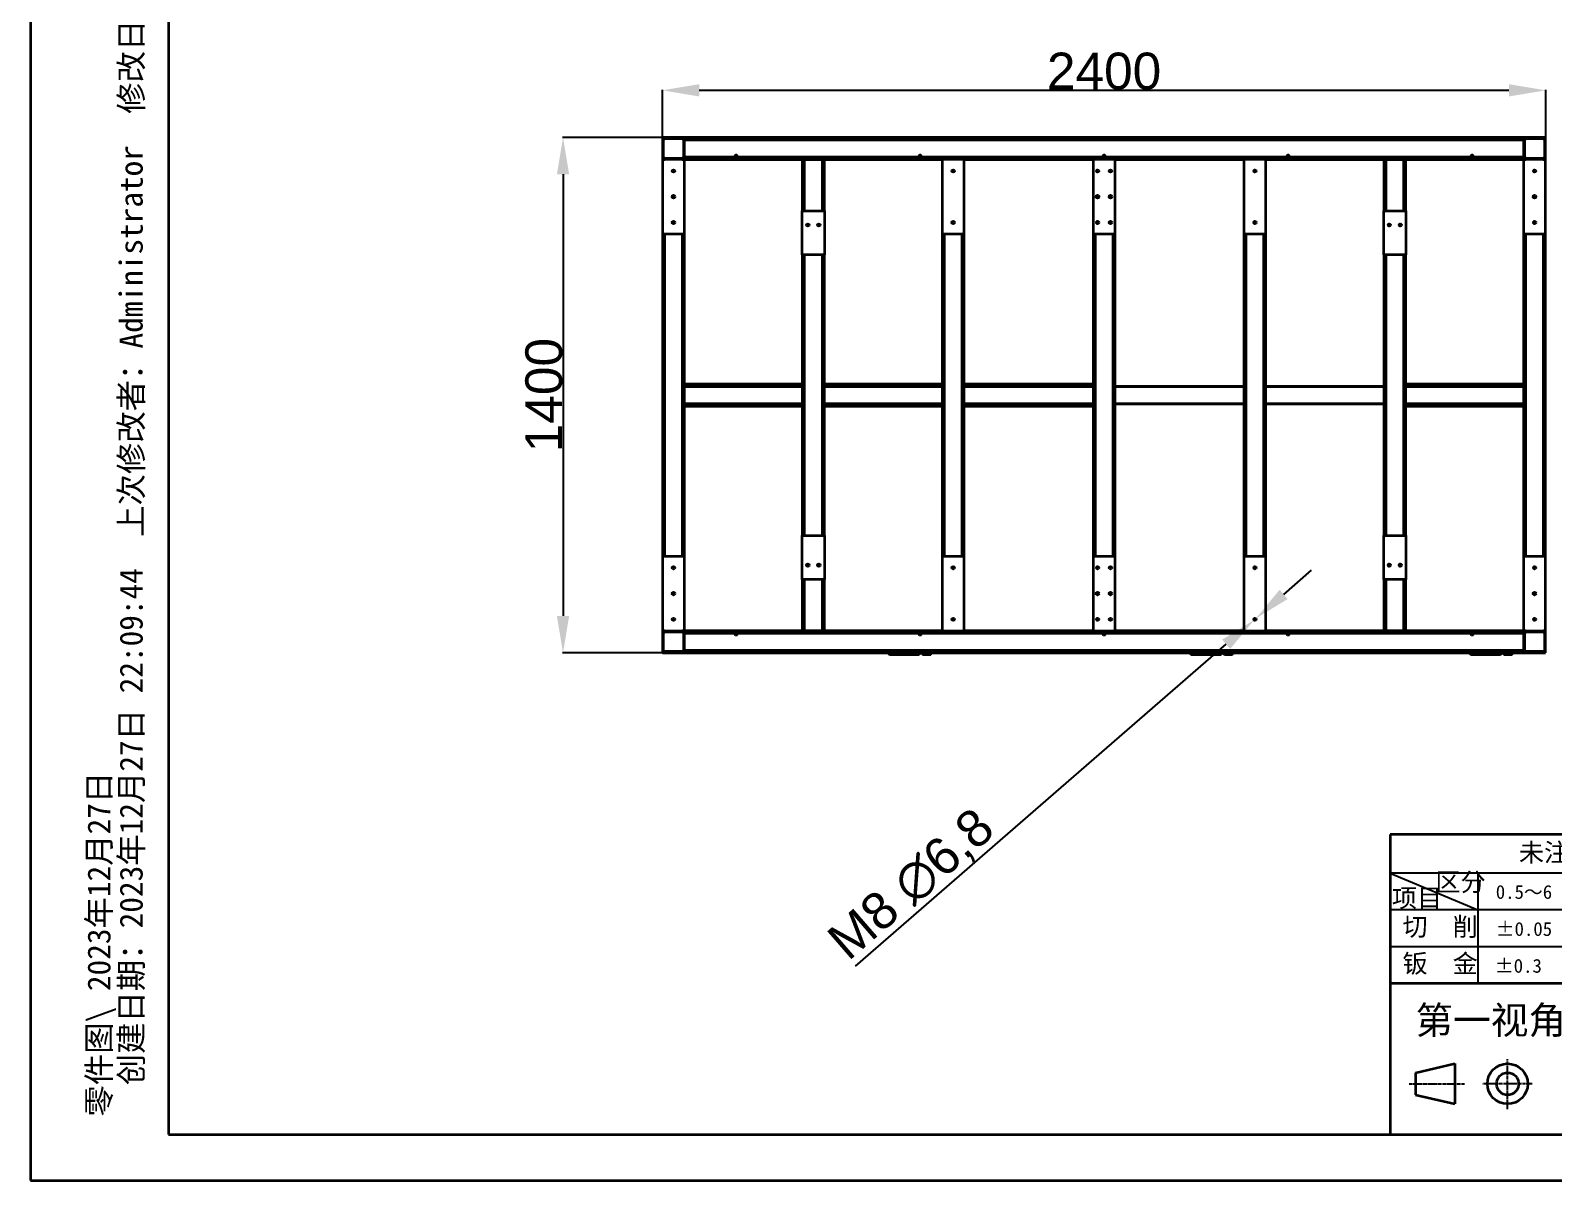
# Model space of a CAD drawing. Header units: millimetres. Extents: x 5960 to 13385, y 4099 to 9349.
# Drawn here: x 5960 to 10098, y 4099 to 7223 of the extents above; entities that cross this region are included whole.
import ezdxf

# ---------------------------------------------------------------- set-up
doc = ezdxf.new("R2010")
doc.units = ezdxf.units.MM
doc.linetypes.add('CENTERX2', pattern=[20.32, 12.7, -2.54, 2.54, -2.54])
doc.layers.add('粗实线', color=7, linetype='Continuous', lineweight=35)
doc.layers.add('细实线', color=7, linetype='Continuous')
doc.styles.add('SLDTEXTSTYLE0', font='', dxfattribs={"bigfont": 'bigfont'})
doc.styles.add('SLDTEXTSTYLE2', font='')
doc.styles.add('SLDTEXTSTYLE3', font='', dxfattribs={"bigfont": 'bigfont'})
doc.styles.get("Standard").update_dxf_attribs({"font": 'arial.ttf'})
doc.styles.get('SLDTEXTSTYLE0').set_extended_font_data('宋体')
doc.styles.get('SLDTEXTSTYLE2').set_extended_font_data('宋体')
doc.styles.get('SLDTEXTSTYLE3').set_extended_font_data('新宋体')
doc.dimstyles.new('ISO-25', dxfattribs={"dimtxt": 2.5, "dimasz": 2.5, "dimexe": 1.25, "dimexo": 0.625, "dimtad": 1, "dimtxsty": 'Standard', "dimcen": 2.5, "dimadec": 0, "dimazin": 0, "dimtfac": 1, "dimtmove": 0, "dimatfit": 3, "dimfxl": 1, "dimarcsym": 0})

# ---------------------------------------------------------------- blocks, each defined once
blk = doc.blocks.new('块1')
at = {"layer": '粗实线'}
for p, q in [((35.8, 198.5), (249.5, 247.9)), ((35.8, 198.5), (35.8, 77.9)), ((249.5, 247.9), (249.5, 28.5)), ((35.8, 77.9), (249.5, 28.5))]:
    blk.add_line(p, q, dxfattribs=at)
for radius in [109.7, 60.3]:
    blk.add_circle((535.5, 138.2), radius, dxfattribs=at)
at = {"layer": '细实线', "linetype": 'CENTERX2'}
for p, q in [((535.5, 0), (535.5, 272.9)), ((0, 138.2), (302.6, 138.2)), ((669.3, 138.2), (400.8, 138.2))]:
    blk.add_line(p, q, dxfattribs=at)
blk = doc.blocks.new('SW_NOTE_0')
at = {"layer": '细实线', "color": 0, "char_height": 125, "attachment_point": 1, "rotation": 90, "style": 'SLDTEXTSTYLE3'}
for s, insert in [('  创建日期：2023年12月27日 22:09:44  上次修改者：Administrator  修改日期：2023年12月27日 22:10:09  ', (29.5, 0)), ('零件图\\\\ 2023年12月27日', (-145.5, 0))]:
    blk.add_mtext(s, dxfattribs=dict(at, insert=insert))
blk = doc.blocks.new('*D8')
at = {"color": 0, "lineweight": -2, "transparency": 16777216}
for p, q in [((7676.9, 6885), (7676.9, 7062.1)), ((7776.9, 7060.9), (9976.9, 7060.9)), ((10076.9, 6906.2), (10076.9, 7062.1))]:
    blk.add_line(p, q, dxfattribs=at)
at = {"color": 0, "transparency": 16777216}
for points in [[(7776.9, 7077.6), (7776.9, 7044.2), (7676.9, 7060.9)], [(9976.9, 7077.6), (9976.9, 7044.2), (10076.9, 7060.9)]]:
    blk.add_solid(points, dxfattribs=at)
at = {"layer": 'Defpoints', "color": 0, "transparency": 16777216}
for p in [(10076.9, 7060.9), (7676.9, 6884.4), (10076.9, 6905.6)]:
    blk.add_point(p, dxfattribs=at)
at = {"color": 0, "transparency": 16777216, "insert": (8876.9, 7112.6), "char_height": 100, "attachment_point": 5}
blk.add_mtext('2400', dxfattribs=at)
blk = doc.blocks.new('*D9')
at = {"color": 0, "lineweight": -2, "transparency": 16777216}
for p, q in [((7697, 6932.9), (7405.5, 6932.9)), ((7406.7, 6832.9), (7406.7, 5632.9)), ((7720.4, 5532.9), (7405.5, 5532.9))]:
    blk.add_line(p, q, dxfattribs=at)
at = {"color": 0, "transparency": 16777216}
for points in [[(7390.1, 6832.9), (7423.4, 6832.9), (7406.7, 6932.9)], [(7390.1, 5632.9), (7423.4, 5632.9), (7406.7, 5532.9)]]:
    blk.add_solid(points, dxfattribs=at)
at = {"layer": 'Defpoints', "color": 0, "transparency": 16777216}
for p in [(7697.6, 6932.9), (7406.7, 5532.9), (7721, 5532.9)]:
    blk.add_point(p, dxfattribs=at)
at = {"color": 0, "transparency": 16777216, "insert": (7355, 6232.9), "char_height": 100, "attachment_point": 5, "rotation": 90}
blk.add_mtext('1400', dxfattribs=at)
blk = doc.blocks.new('*D10')
at = {"color": 0, "lineweight": -2, "transparency": 16777216}
for p, q in [((9365, 5691.7), (9440.5, 5757.2)), ((9289.4, 5626.2), (9284.3, 5621.7)), ((8201.4, 4681.8), (9208.8, 5556.1))]:
    blk.add_line(p, q, dxfattribs=at)
at = {"color": 0, "transparency": 16777216}
for points in [[(9354, 5704.3), (9375.9, 5679.1), (9289.4, 5626.2)], [(9197.8, 5568.7), (9219.7, 5543.6), (9284.3, 5621.7)]]:
    blk.add_solid(points, dxfattribs=at)
at = {"layer": 'Defpoints', "color": 0, "transparency": 16777216}
for p in [(9284.3, 5621.7), (9289.4, 5626.2)]:
    blk.add_point(p, dxfattribs=at)
at = {"color": 0, "transparency": 16777216, "insert": (8357.1, 4899.5), "char_height": 100, "attachment_point": 5, "rotation": 40.9551}
blk.add_mtext('M8 ∅6,8', dxfattribs=at)

msp = doc.modelspace()

# ---------------------------------------------------------------- linework, layer by layer
at = {"color": 7, "linetype": 'Continuous', "lineweight": 35}
for p, q in [((7683.263, 6932.922), (7676.863, 6932.922)), ((7676.863, 6932.922), (7676.863, 6926.522)), ((7676.863, 6926.522), (7676.863, 6879.322)), ((7680.063, 6879.322), (7680.063, 6926.522)), ((7730.463, 6932.922), (7683.263, 6932.922)), ((7683.263, 6929.722), (7730.463, 6929.722)), ((7736.863, 6932.922), (7730.463, 6932.922)), ((7733.663, 6926.522), (7733.663, 6879.322)), ((10016.863, 6932.922), (7736.863, 6932.922)), ((7736.863, 6926.522), (7736.863, 6932.922)), ((7736.863, 6879.322), (7736.863, 6926.522)), ((7736.863, 6926.522), (10016.863, 6926.522)), ((10016.863, 6932.922), (10016.863, 6926.522)), ((10023.263, 6932.922), (10016.863, 6932.922)), ((10016.863, 6926.522), (10016.863, 6879.322)), ((10020.063, 6879.322), (10020.063, 6926.522)), ((10070.463, 6932.922), (10023.263, 6932.922)), ((10023.263, 6929.722), (10070.463, 6929.722)), ((10076.863, 6932.922), (10070.463, 6932.922)), ((10073.663, 6926.522), (10073.663, 6879.322)), ((10076.863, 6926.522), (10076.863, 6932.922)), ((10076.863, 6879.322), (10076.863, 6926.522)), ((7676.863, 6879.322), (7676.863, 6872.922)), ((7736.863, 6872.922), (7676.863, 6872.922)), ((7676.863, 6872.922), (7676.863, 6670.922)), ((7730.463, 6876.122), (7683.263, 6876.122)), ((10016.863, 6879.322), (7736.863, 6879.322)), ((7736.863, 6872.922), (7736.863, 6879.322)), ((7736.863, 6670.922), (7736.863, 6872.922)), ((7736.863, 6872.922), (8436.863, 6872.922)), ((8056.863, 6872.922), (8056.863, 6733.922)), ((8116.863, 6733.922), (8116.863, 6872.922)), ((8436.863, 6872.922), (8436.863, 6670.922)), ((8496.863, 6872.922), (8436.863, 6872.922)), ((8496.863, 6872.922), (8846.863, 6872.922)), ((8496.863, 6670.922), (8496.863, 6872.922)), ((8846.863, 6872.922), (8846.863, 6670.922)), ((8906.863, 6872.922), (8846.863, 6872.922)), ((8906.863, 6872.922), (9256.863, 6872.922)), ((8906.863, 6670.922), (8906.863, 6872.922)), ((9316.863, 6872.922), (9256.863, 6872.922)), ((9256.863, 6872.922), (9256.863, 6670.922)), ((9316.863, 6670.922), (9316.863, 6872.922)), ((9316.863, 6872.922), (10016.863, 6872.922)), ((9636.863, 6872.922), (9636.863, 6733.922)), ((9696.863, 6733.922), (9696.863, 6872.922)), ((10016.863, 6879.322), (10016.863, 6872.922)), ((10076.863, 6872.922), (10016.863, 6872.922)), ((10016.863, 6872.922), (10016.863, 6670.922)), ((10070.463, 6876.122), (10023.263, 6876.122)), ((10076.863, 6872.922), (10076.863, 6879.322)), ((10076.863, 6670.922), (10076.863, 6872.922)), ((8056.863, 6613.922), (8056.863, 6733.922)), ((8056.863, 6733.922), (8116.863, 6733.922)), ((8116.863, 6733.922), (8116.863, 6613.922)), ((9636.863, 6613.922), (9636.863, 6733.922)), ((9636.863, 6733.922), (9696.863, 6733.922)), ((9696.863, 6733.922), (9696.863, 6613.922)), ((7676.863, 6670.922), (7736.863, 6670.922)), ((7676.863, 6670.922), (7676.863, 5794.922)), ((7736.863, 5794.922), (7736.863, 6670.922)), ((8436.863, 6670.922), (8496.863, 6670.922)), ((8436.863, 6670.922), (8436.863, 5794.922)), ((8496.863, 5794.922), (8496.863, 6670.922)), ((8846.863, 6670.922), (8846.863, 5794.922)), ((8846.863, 6670.922), (8906.863, 6670.922)), ((8906.863, 5794.922), (8906.863, 6670.922)), ((9256.863, 6670.922), (9256.863, 5794.922)), ((9256.863, 6670.922), (9316.863, 6670.922)), ((9316.863, 5794.922), (9316.863, 6670.922)), ((10016.863, 6670.922), (10016.863, 5794.922)), ((10016.863, 6670.922), (10076.863, 6670.922)), ((10076.863, 5794.922), (10076.863, 6670.922)), ((8116.863, 6613.922), (8056.863, 6613.922)), ((8056.863, 6613.922), (8056.863, 6262.922)), ((8116.863, 6262.922), (8116.863, 6613.922)), ((9696.863, 6613.922), (9636.863, 6613.922)), ((9636.863, 6613.922), (9636.863, 6256.522)), ((9696.863, 6262.922), (9696.863, 6613.922)), ((8056.863, 6262.922), (7736.863, 6262.922)), ((7736.863, 6256.522), (8056.863, 6256.522)), ((8056.863, 6262.922), (8056.863, 6256.522)), ((8056.863, 6256.522), (8056.863, 6209.322)), ((8436.863, 6262.922), (8116.863, 6262.922)), ((8116.863, 6256.522), (8116.863, 6262.922)), ((8116.863, 6209.322), (8116.863, 6256.522)), ((8846.863, 6262.922), (8496.863, 6262.922)), ((9256.863, 6256.522), (8906.863, 6256.522)), ((9636.863, 6256.522), (9316.863, 6256.522)), ((9636.863, 6256.522), (9636.863, 6209.322)), ((10016.863, 6262.922), (9696.863, 6262.922)), ((9696.863, 6256.522), (9696.863, 6262.922)), ((9696.863, 6256.522), (10016.863, 6256.522)), ((9696.863, 6209.322), (9696.863, 6256.522)), ((8056.863, 6209.322), (7736.863, 6209.322)), ((8056.863, 6209.322), (8056.863, 6202.922)), ((8116.863, 6202.922), (8116.863, 6209.322)), ((8906.863, 6209.322), (9256.863, 6209.322)), ((9316.863, 6209.322), (9636.863, 6209.322)), ((9636.863, 6209.322), (9636.863, 5851.922)), ((9696.863, 6202.922), (9696.863, 6209.322)), ((10016.863, 6209.322), (9696.863, 6209.322)), ((7736.863, 6202.922), (8056.863, 6202.922)), ((8056.863, 6202.922), (8056.863, 5851.922)), ((8116.863, 5851.922), (8116.863, 6202.922)), ((8116.863, 6202.922), (8436.863, 6202.922)), ((8496.863, 6202.922), (8846.863, 6202.922)), ((9696.863, 5851.922), (9696.863, 6202.922)), ((9696.863, 6202.922), (10016.863, 6202.922)), ((8056.863, 5731.922), (8056.863, 5851.922)), ((8056.863, 5851.922), (8116.863, 5851.922)), ((8116.863, 5851.922), (8116.863, 5731.922)), ((9636.863, 5731.922), (9636.863, 5851.922)), ((9636.863, 5851.922), (9696.863, 5851.922)), ((9696.863, 5851.922), (9696.863, 5731.922)), ((7736.863, 5794.922), (7676.863, 5794.922)), ((7676.863, 5794.922), (7676.863, 5592.922)), ((7736.863, 5592.922), (7736.863, 5794.922)), ((8436.863, 5794.922), (8436.863, 5592.922)), ((8496.863, 5794.922), (8436.863, 5794.922)), ((8496.863, 5592.922), (8496.863, 5794.922)), ((8846.863, 5794.922), (8846.863, 5592.922)), ((8906.863, 5794.922), (8846.863, 5794.922)), ((8906.863, 5592.922), (8906.863, 5794.922)), ((9256.863, 5794.922), (9256.863, 5592.922)), ((9316.863, 5794.922), (9256.863, 5794.922)), ((9316.863, 5592.922), (9316.863, 5794.922)), ((10016.863, 5794.922), (10016.863, 5592.922)), ((10076.863, 5794.922), (10016.863, 5794.922)), ((10076.863, 5592.922), (10076.863, 5794.922)), ((8116.863, 5731.922), (8056.863, 5731.922)), ((8056.863, 5731.922), (8056.863, 5592.922)), ((8116.863, 5592.922), (8116.863, 5731.922)), ((9636.863, 5731.922), (9636.863, 5592.922)), ((9696.863, 5731.922), (9636.863, 5731.922)), ((9696.863, 5592.922), (9696.863, 5731.922)), ((7676.863, 5592.922), (7736.863, 5592.922)), ((7676.863, 5592.922), (7676.863, 5586.522)), ((7683.263, 5589.722), (7730.463, 5589.722)), ((8436.863, 5592.922), (7736.863, 5592.922)), ((7736.863, 5586.522), (7736.863, 5592.922)), ((8436.863, 5592.922), (8496.863, 5592.922)), ((8846.863, 5592.922), (8496.863, 5592.922)), ((8846.863, 5592.922), (8906.863, 5592.922)), ((9256.863, 5592.922), (8906.863, 5592.922)), ((9256.863, 5592.922), (9316.863, 5592.922)), ((10016.863, 5592.922), (9316.863, 5592.922)), ((10016.863, 5592.922), (10076.863, 5592.922)), ((10016.863, 5592.922), (10016.863, 5586.522)), ((10023.263, 5589.722), (10070.463, 5589.722)), ((10076.863, 5586.522), (10076.863, 5592.922)), ((7676.863, 5586.522), (7676.863, 5539.322)), ((7680.063, 5539.322), (7680.063, 5586.522)), ((7733.663, 5586.522), (7733.663, 5539.322)), ((7736.863, 5539.322), (7736.863, 5586.522)), ((7736.863, 5586.522), (10016.863, 5586.522)), ((10016.863, 5586.522), (10016.863, 5539.322)), ((10020.063, 5539.322), (10020.063, 5586.522)), ((10073.663, 5586.522), (10073.663, 5539.322)), ((10076.863, 5539.322), (10076.863, 5586.522)), ((7676.863, 5539.322), (7676.863, 5532.922)), ((7676.863, 5532.922), (7683.263, 5532.922)), ((7730.463, 5536.122), (7683.263, 5536.122)), ((7683.263, 5532.922), (7730.463, 5532.922)), ((7730.463, 5532.922), (7736.863, 5532.922)), ((10016.863, 5539.322), (7736.863, 5539.322)), ((7736.863, 5532.922), (7736.863, 5539.322)), ((7736.863, 5532.922), (10016.863, 5532.922)), ((8290.863, 5532.922), (8289.863, 5531.922)), ((8289.863, 5531.922), (8293.863, 5527.922)), ((8293.863, 5527.922), (8299.863, 5527.922)), ((8299.863, 5527.922), (8299.863, 5532.922)), ((8299.863, 5527.922), (8367.863, 5527.922)), ((8367.863, 5532.922), (8367.863, 5527.922)), ((8367.863, 5527.922), (8373.863, 5527.922)), ((8373.863, 5527.922), (8377.863, 5531.922)), ((8377.863, 5531.922), (8376.863, 5532.922)), ((8380.863, 5532.922), (8380.863, 5531.922)), ((8380.863, 5531.922), (8383.863, 5528.422)), ((8380.863, 5531.922), (8408.863, 5531.922)), ((8383.863, 5528.422), (8405.863, 5528.422)), ((8405.863, 5528.422), (8408.863, 5531.922)), ((8408.863, 5531.922), (8408.863, 5532.922)), ((9110.863, 5532.922), (9109.863, 5531.922)), ((9109.863, 5531.922), (9113.863, 5527.922)), ((9113.863, 5527.922), (9119.863, 5527.922)), ((9119.863, 5527.922), (9119.863, 5532.922)), ((9119.863, 5527.922), (9187.863, 5527.922)), ((9187.863, 5532.922), (9187.863, 5527.922)), ((9187.863, 5527.922), (9193.863, 5527.922)), ((9193.863, 5527.922), (9197.863, 5531.922)), ((9197.863, 5531.922), (9196.863, 5532.922)), ((9200.863, 5532.922), (9200.863, 5531.922)), ((9200.863, 5531.922), (9203.863, 5528.422)), ((9200.863, 5531.922), (9228.863, 5531.922)), ((9203.863, 5528.422), (9225.863, 5528.422)), ((9225.863, 5528.422), (9228.863, 5531.922)), ((9228.863, 5531.922), (9228.863, 5532.922)), ((9870.863, 5532.922), (9869.863, 5531.922)), ((9869.863, 5531.922), (9873.863, 5527.922)), ((9873.863, 5527.922), (9879.863, 5527.922)), ((9879.863, 5527.922), (9879.863, 5532.922)), ((9879.863, 5527.922), (9947.863, 5527.922)), ((9947.863, 5532.922), (9947.863, 5527.922)), ((9947.863, 5527.922), (9953.863, 5527.922)), ((9953.863, 5527.922), (9957.863, 5531.922)), ((9957.863, 5531.922), (9956.863, 5532.922)), ((9960.863, 5532.922), (9960.863, 5531.922)), ((9960.863, 5531.922), (9963.863, 5528.422)), ((9960.863, 5531.922), (9988.863, 5531.922)), ((9963.863, 5528.422), (9985.863, 5528.422)), ((9985.863, 5528.422), (9988.863, 5531.922)), ((9988.863, 5531.922), (9988.863, 5532.922)), ((10016.863, 5539.322), (10016.863, 5532.922)), ((10016.863, 5532.922), (10023.263, 5532.922)), ((10070.463, 5536.122), (10023.263, 5536.122)), ((10023.263, 5532.922), (10070.463, 5532.922)), ((10070.463, 5532.922), (10076.863, 5532.922)), ((10076.863, 5532.922), (10076.863, 5539.322))]:
    msp.add_line(p, q, dxfattribs=at)
at = {"color": 8, "linetype": 'Continuous', "lineweight": 35}
for p, q in [((8063.263, 6733.922), (8063.263, 6872.922)), ((8110.463, 6872.922), (8110.463, 6733.922)), ((9643.263, 6733.922), (9643.263, 6872.922)), ((9690.463, 6872.922), (9690.463, 6733.922)), ((7683.263, 5794.922), (7683.263, 6670.922)), ((7730.463, 6670.922), (7730.463, 5794.922)), ((8443.263, 5794.922), (8443.263, 6670.922)), ((8490.463, 6670.922), (8490.463, 5794.922)), ((8853.263, 5794.922), (8853.263, 6670.922)), ((8900.463, 6670.922), (8900.463, 5794.922)), ((9263.263, 5794.922), (9263.263, 6670.922)), ((9310.463, 6670.922), (9310.463, 5794.922)), ((10023.263, 5794.922), (10023.263, 6670.922)), ((10070.463, 6670.922), (10070.463, 5794.922)), ((8063.263, 5851.922), (8063.263, 6613.922)), ((8110.463, 6613.922), (8110.463, 5851.922)), ((9643.263, 5851.922), (9643.263, 6613.922)), ((9690.463, 6613.922), (9690.463, 5851.922)), ((8116.863, 6256.522), (8436.863, 6256.522)), ((8496.863, 6256.522), (8846.863, 6256.522)), ((8906.863, 6256.522), (9256.863, 6256.522)), ((9316.863, 6256.522), (9636.863, 6256.522)), ((8436.863, 6209.322), (8116.863, 6209.322)), ((8846.863, 6209.322), (8496.863, 6209.322)), ((9256.863, 6209.322), (8906.863, 6209.322)), ((9636.863, 6209.322), (9316.863, 6209.322)), ((8063.263, 5592.922), (8063.263, 5731.922)), ((8110.463, 5731.922), (8110.463, 5592.922)), ((9643.263, 5592.922), (9643.263, 5731.922)), ((9690.463, 5731.922), (9690.463, 5592.922))]:
    msp.add_line(p, q, dxfattribs=at)
at = {"color": 7, "linetype": 'Continuous', "lineweight": 35}
for centre, radius in [((7876.863, 6882.922), 2.5), ((8376.863, 6882.922), 2.5), ((8876.863, 6882.922), 2.5), ((9376.863, 6882.922), 2.5), ((9876.863, 6882.922), 2.5), ((7706.863, 6841.922), 3.4), ((8466.863, 6841.922), 3.4), ((8859.363, 6841.922), 3.4), ((8894.363, 6841.922), 3.4), ((9286.863, 6841.922), 3.4), ((10046.863, 6841.922), 3.4), ((7706.863, 6771.922), 4), ((8859.363, 6771.922), 4), ((8894.363, 6771.922), 4), ((10046.863, 6771.922), 4), ((7706.863, 6701.922), 3.4), ((8466.863, 6701.922), 3.4), ((8859.363, 6701.922), 3.4), ((8894.363, 6701.922), 3.4), ((9286.863, 6701.922), 3.4), ((10046.863, 6701.922), 3.4), ((8071.863, 6694.922), 3.4), ((8101.863, 6694.922), 3.4), ((9651.863, 6694.922), 3.4), ((9681.863, 6694.922), 3.4), ((7706.863, 5763.922), 3.4), ((8071.863, 5770.922), 3.4), ((8101.863, 5770.922), 3.4), ((8466.863, 5763.922), 3.4), ((8859.363, 5763.922), 3.4), ((8894.363, 5763.922), 3.4), ((9286.863, 5763.922), 3.4), ((9651.863, 5770.922), 3.4), ((9681.863, 5770.922), 3.4), ((10046.863, 5763.922), 3.4), ((7706.863, 5693.922), 4), ((8859.363, 5693.922), 4), ((8894.363, 5693.922), 4), ((10046.863, 5693.922), 4), ((7706.863, 5623.922), 3.4), ((8466.863, 5623.922), 3.4), ((8859.363, 5623.922), 3.4), ((8894.363, 5623.922), 3.4), ((9286.863, 5623.922), 3.4), ((10046.863, 5623.922), 3.4), ((7876.863, 5582.922), 2.5), ((8376.863, 5582.922), 2.5), ((8876.863, 5582.922), 2.5), ((9376.863, 5582.922), 2.5), ((9876.863, 5582.922), 2.5)]:
    msp.add_circle(centre, radius, dxfattribs=at)
for centre, radius, start, end in [((7683.263, 6926.522), 6.4, 90, 180), ((7683.263, 6926.522), 3.2, 90, 180), ((7730.463, 6926.522), 6.4, 0, 90), ((7730.463, 6926.522), 3.2, 0, 90), ((10023.263, 6926.522), 6.4, 90, 180), ((10023.263, 6926.522), 3.2, 90, 180), ((10070.463, 6926.522), 6.4, 0, 90), ((10070.463, 6926.522), 3.2, 0, 90), ((7683.263, 6879.322), 6.4, 180, 270), ((7683.263, 6879.322), 3.2, 180, 270), ((7730.463, 6879.322), 3.2, 270, 0), ((7730.463, 6879.322), 6.4, 270, 0), ((10023.263, 6879.322), 6.4, 180, 270), ((10023.263, 6879.322), 3.2, 180, 270), ((10070.463, 6879.322), 6.4, 270, 0), ((10070.463, 6879.322), 3.2, 270, 0), ((7683.263, 5586.522), 6.4, 90, 180), ((7683.263, 5586.522), 3.2, 90, 180), ((7730.463, 5586.522), 6.4, 0, 90), ((7730.463, 5586.522), 3.2, 0, 90), ((10023.263, 5586.522), 6.4, 90, 180), ((10023.263, 5586.522), 3.2, 90, 180), ((10070.463, 5586.522), 6.4, 0, 90), ((10070.463, 5586.522), 3.2, 0, 90), ((7683.263, 5539.322), 6.4, 180, 270), ((7683.263, 5539.322), 3.2, 180, 270), ((7730.463, 5539.322), 6.4, 270, 0), ((7730.463, 5539.322), 3.2, 270, 0), ((10023.263, 5539.322), 6.4, 180, 270), ((10023.263, 5539.322), 3.2, 180, 270), ((10070.463, 5539.322), 3.2, 270, 0), ((10070.463, 5539.322), 6.4, 270, 0)]:
    msp.add_arc(centre, radius, start, end, dxfattribs=at)
at = {"layer": '粗实线'}
for p, q in [((5959.611, 9349.346), (5959.611, 4099.346)), ((6334.611, 9224.346), (6334.611, 4224.346)), ((13259.611, 5039.346), (9654.611, 5039.346)), ((9654.611, 5039.346), (9654.611, 4224.346)), ((11304.463, 4634.346), (9654.611, 4634.346)), ((6334.611, 4224.346), (13259.611, 4224.346)), ((5959.611, 4099.346), (13384.611, 4099.346))]:
    msp.add_line(p, q, dxfattribs=at)
at = {"layer": '细实线'}
for p, q in [((11304.463, 4934.346), (9654.611, 4934.346)), ((9654.611, 4934.346), (9892.111, 4834.346)), ((9892.111, 4934.346), (9892.111, 4634.346)), ((11304.463, 4834.346), (9654.611, 4834.346)), ((11304.463, 4734.346), (9654.611, 4734.346))]:
    msp.add_line(p, q, dxfattribs=at)

# ---------------------------------------------------------------- block references
at = {"color": 7, "linetype": 'Continuous', "xscale": 0.5, "yscale": 0.5, "zscale": 0.5}
msp.add_blockref('块1', (9705.623, 4293.001), dxfattribs=at)
at = {"layer": '细实线', "xscale": 0.5, "yscale": 0.5, "zscale": 0.5}
msp.add_blockref('SW_NOTE_0', (6187.259, 4273.101), dxfattribs=at)

# ---------------------------------------------------------------- texts
at = {"layer": '细实线'}
for s, insert, char_height, attachment_point, style in [('未注尺寸加工公差  单位:(mm)', (10464.206, 5015.756), 50, 2, 'SLDTEXTSTYLE0'), ('区分', (9777.386, 4935.366), 50, 1, 'SLDTEXTSTYLE0'), ('项目', (9659.097, 4891.948), 50, 1, 'SLDTEXTSTYLE0'), ('0.5～6', (9941.33, 4902.02), 37.5, 1, 'SLDTEXTSTYLE0'), ('切  削', (9687.925, 4813.862), 50, 1, 'SLDTEXTSTYLE0'), ('±0.05', (9941.33, 4801.365), 37.5, 1, 'SLDTEXTSTYLE2'), ('钣  金', (9687.925, 4713.822), 50, 1, 'SLDTEXTSTYLE0'), ('±0.3', (9938.972, 4701.325), 37.5, 1, 'SLDTEXTSTYLE2'), ('第一视角', (9723.101, 4572.425), 75, 1, 'SLDTEXTSTYLE0')]:
    msp.add_mtext(s, dxfattribs=dict(at, insert=insert, char_height=char_height, attachment_point=attachment_point, style=style))

# ---------------------------------------------------------------- dimensions: what is measured, and where the dimension line sits
at = {"color": 1}
dim = msp.add_linear_dim(base=(10076.863, 7060.9), p1=(7676.863, 6884.359), p2=(10076.863, 6905.625), dimstyle='ISO-25', override={"dimtxt": 100, "dimasz": 100}, dxfattribs=at)
dim.commit()
dim.dimension.update_dxf_attribs({"geometry": '*D8', "text_midpoint": (8876.863, 7112.582)})
dim = msp.add_linear_dim(base=(7406.721, 5532.922), p1=(7697.646, 6932.922), p2=(7721.03, 5532.922), angle=90, dimstyle='ISO-25', override={"dimtxt": 100, "dimasz": 100}, dxfattribs=at)
dim.commit()
dim.dimension.update_dxf_attribs({"geometry": '*D9', "text_midpoint": (7355.039, 6232.922)})
dim = msp.add_diameter_dim_2p(p1=(9289.431, 5626.15), p2=(9284.295, 5621.693), text='M8 <>', dimstyle='ISO-25', override={"dimtxt": 100, "dimasz": 100}, dxfattribs=at)
dim.commit()
dim.dimension.update_dxf_attribs({"geometry": '*D10', "text_midpoint": (8397.943, 4852.418), "dimtype": 163})

doc.saveas('drawing.dxf')
